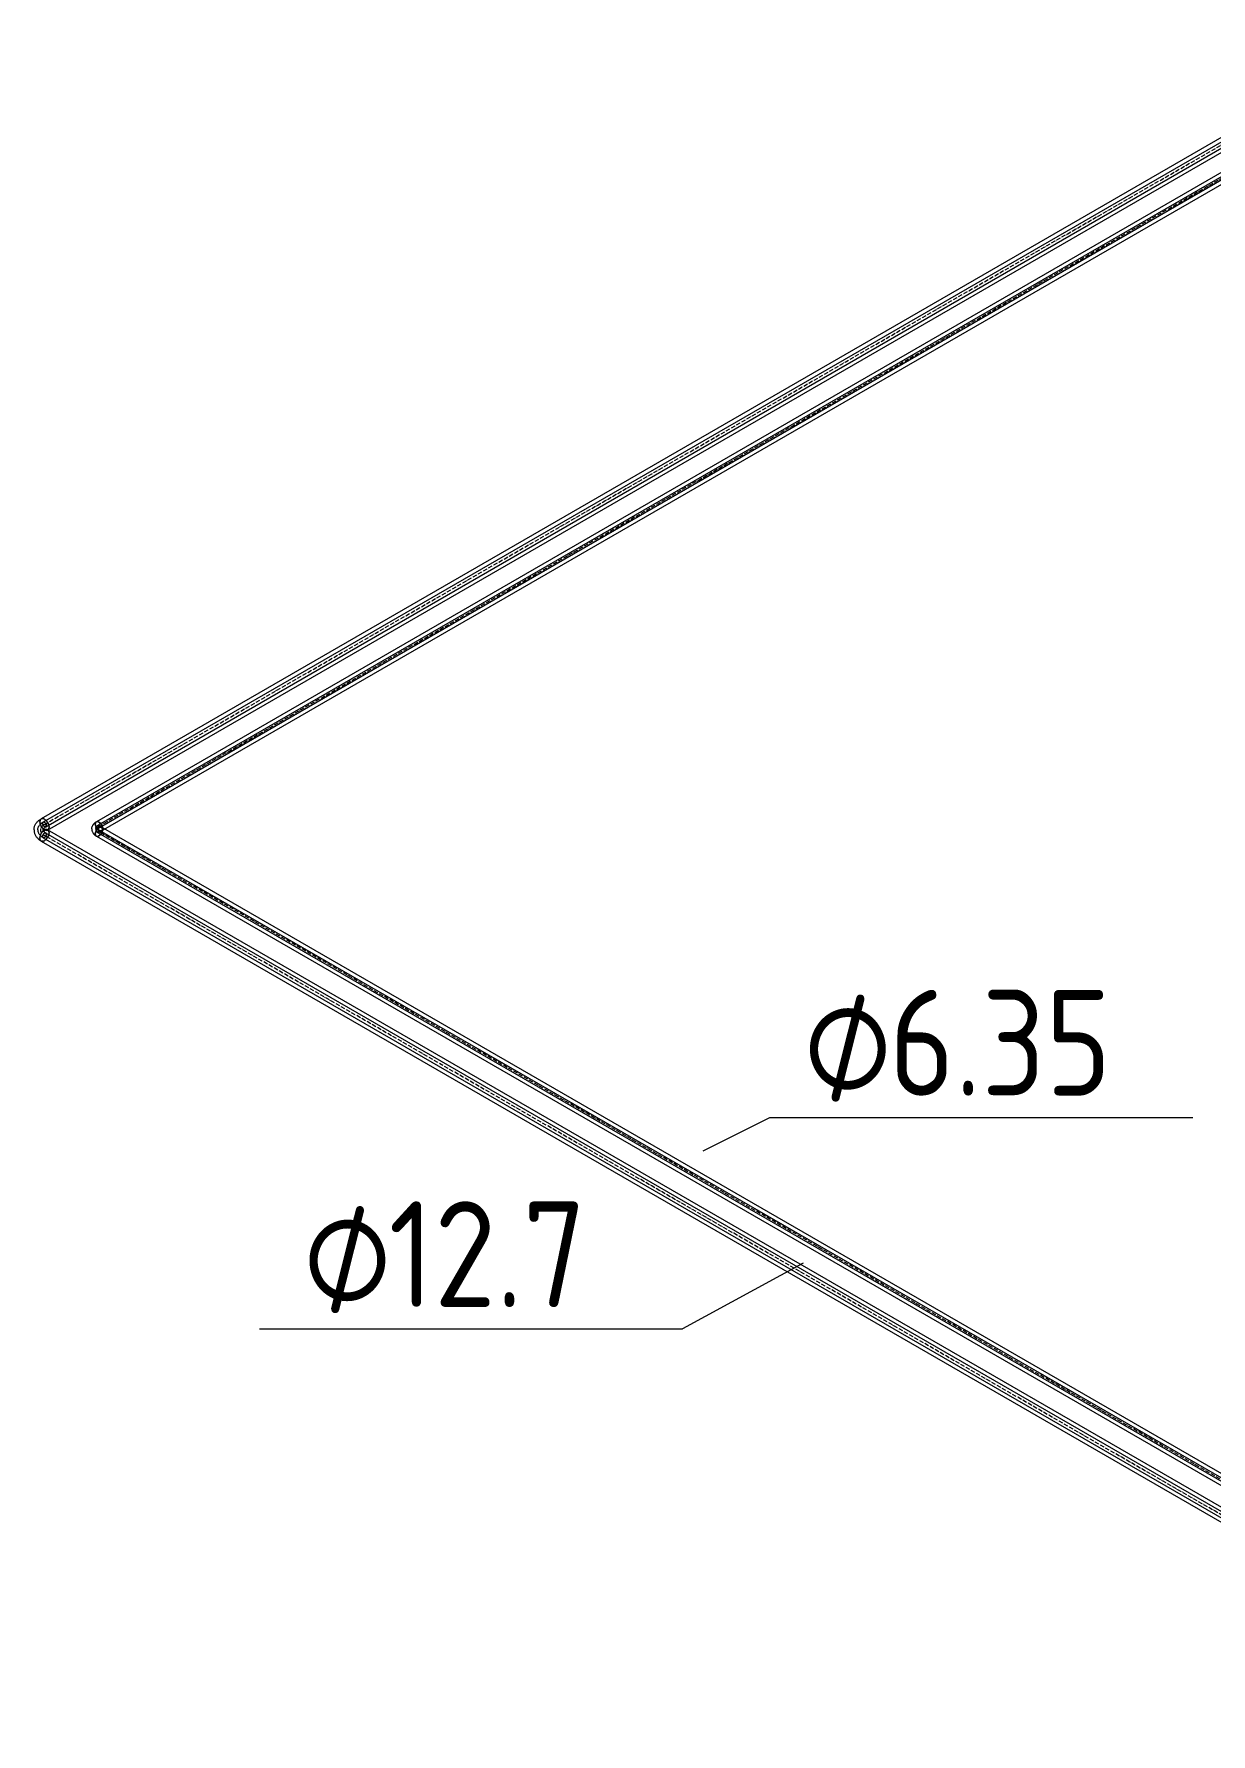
# Model space of a CAD drawing. Header units: millimetres. Extents: x -88595 to 880822, y -1054509 to -148035.
# Drawn here: x 418508 to 421290, y -320726 to -316707 of the extents above; entities that cross this region are included whole.
import ezdxf

# ---------------------------------------------------------------- set-up
doc = ezdxf.new("R2010")
doc.units = ezdxf.units.MM
doc.linetypes.add('$12$ADSK_Осевая', pattern=[14, 10, -2, 0, -2])
doc.linetypes.add('$13$ADSK_Осевая', pattern=[14, 10, -2, 0, -2])
for name, color, linetype, lineweight in [('Изоляция', 7, 'Continuous', 18), ('Марки', 7, 'Continuous', 20), ('Трубопровод', 7, 'Continuous', 18), ('Трубопроводы', 7, 'Continuous', 18)]:
    doc.layers.add(name, color=color, linetype=linetype, lineweight=lineweight)
doc.styles.add('$10$GOST Common', font='GOST_Common.ttf', dxfattribs={"width": 0.9, "height": 250})
doc.styles.add('$6$GOST Common_1', font='GOST_Common.ttf', dxfattribs={"width": 0.9, "height": 250})

# ---------------------------------------------------------------- blocks, each defined once
blk = doc.blocks.new('$0$ADSK_МедьПайка_Отвод-гнутая труба - Отвод _гнутая труба_-V77-В_ОВ3_3')
at = {"layer": 'Трубопроводы', "color": 190, "true_color": 0x8000ff}
for points in [[(14772.3, 13381, 0), (14771.7, 13380.7, 0), (14771.2, 13380.7, 0), (14770.7, 13380.8, 0), (14770.4, 13381.2, 0), (14770.1, 13381.7, 0), (14770.1, 13382.3, 0), (14770.1, 13383, 0), (14770.4, 13383.7, 0), (14770.7, 13384.5, 0), (14771.2, 13385.2, 0), (14771.7, 13385.7, 0), (14772.3, 13386.2, 0)], [(14772.3, 13386.2, 0), (14772.9, 13386.4, 0), (14773.4, 13386.5, 0), (14773.9, 13386.3, 0), (14774.3, 13386, 0), (14774.5, 13385.5, 0), (14774.6, 13384.9, 0), (14774.5, 13384.2, 0), (14774.3, 13383.4, 0), (14773.9, 13382.7, 0), (14773.4, 13382, 0), (14772.9, 13381.4, 0), (14772.3, 13381, 0)], [(14778.7, 13385.5, 0), (14778.5, 13385.5, 0), (14778.4, 13385.4, 0), (14778.2, 13385.4, 0), (14778.1, 13385.3, 0), (14777.9, 13385.3, 0), (14777.7, 13385.2, 0), (14777.5, 13385.2, 0), (14777.3, 13385.2, 0), (14777.1, 13385.2, 0), (14776.9, 13385.2, 0), (14776.6, 13385.3, 0), (14776.3, 13385.3, 0), (14776.1, 13385.4, 0), (14775.8, 13385.5, 0), (14775.5, 13385.6, 0), (14775.1, 13385.7, 0), (14774.8, 13385.9, 0), (14774.5, 13386, 0), (14774.1, 13386.2, 0), (14773.9, 13386.3, 0)], [(14778.7, 13385.5, 0), (14778.8, 13385.6, 0), (14778.9, 13385.7, 0), (14779, 13385.8, 0), (14779.1, 13385.9, 0), (14779.3, 13386, 0), (14779.4, 13386.2, 0), (14779.5, 13386.3, 0), (14779.6, 13386.5, 0), (14779.7, 13386.7, 0), (14779.8, 13386.9, 0), (14779.9, 13387.2, 0), (14780, 13387.4, 0), (14780.1, 13387.7, 0), (14780.2, 13388, 0), (14780.2, 13388.3, 0), (14780.3, 13388.7, 0), (14780.3, 13389, 0), (14780.3, 13389.4, 0), (14780.4, 13389.8, 0), (14780.4, 13390.1, 0)], [(14781.3, 13391.4, 0), (14780.8, 13391, 0), (14780.5, 13390.5, 0), (14780.4, 13390.1, 0), (14780.5, 13389.6, 0), (14780.8, 13389.1, 0), (14781.3, 13388.8, 0), (14781.9, 13388.5, 0), (14782.7, 13388.3, 0), (14783.5, 13388.2, 0), (14784.4, 13388.3, 0), (14785.1, 13388.5, 0), (14785.8, 13388.8, 0)], [(14785.8, 13388.8, 0), (14786.3, 13389.1, 0), (14786.6, 13389.6, 0), (14786.7, 13390.1, 0), (14786.6, 13390.5, 0), (14786.3, 13391, 0), (14785.8, 13391.4, 0), (14785.1, 13391.6, 0), (14784.4, 13391.8, 0), (14783.5, 13391.9, 0), (14782.7, 13391.8, 0), (14781.9, 13391.6, 0), (14781.3, 13391.4, 0)], [(14781.8, 13380, 0), (14782.3, 13380.4, 0), (14782.8, 13380.7, 0), (14783.3, 13381.1, 0), (14783.7, 13381.5, 0), (14784.1, 13381.9, 0), (14784.4, 13382.4, 0), (14784.8, 13382.8, 0), (14785.1, 13383.3, 0), (14785.4, 13383.8, 0), (14785.6, 13384.4, 0), (14785.8, 13384.9, 0), (14786, 13385.5, 0), (14786.2, 13386, 0), (14786.3, 13386.6, 0), (14786.5, 13387.2, 0), (14786.6, 13387.8, 0), (14786.6, 13388.4, 0), (14786.7, 13389, 0), (14786.7, 13389.7, 0), (14786.7, 13390.1, 0)], [(14781.8, 13380, 0), (14781.3, 13379.8, 0), (14780.8, 13379.5, 0), (14780.2, 13379.3, 0), (14779.7, 13379.2, 0), (14779.1, 13379, 0), (14778.5, 13378.9, 0), (14777.9, 13378.9, 0), (14777.4, 13378.9, 0), (14776.8, 13378.9, 0), (14776.2, 13378.9, 0), (14775.6, 13379, 0), (14775, 13379.1, 0), (14774.4, 13379.3, 0), (14773.9, 13379.4, 0), (14773.3, 13379.6, 0), (14772.7, 13379.8, 0), (14772.2, 13380.1, 0), (14771.6, 13380.3, 0), (14771.1, 13380.6, 0), (14770.7, 13380.8, 0)]]:
    blk.add_polyline3d(points, dxfattribs=at)
blk = doc.blocks.new('$0$ADSK_МедьПайка_Отвод-гнутая труба - Отвод _гнутая труба_-V78-В_ОВ3_3')
at = {"layer": 'Трубопроводы', "color": 134, "true_color": 0x00a6a6}
for points in [[(14752.6, 13381.7, 0), (14752.8, 13381.9, 0), (14753.1, 13382.1, 0), (14753.3, 13382.3, 0), (14753.5, 13382.5, 0), (14753.8, 13382.7, 0), (14754, 13383, 0), (14754.2, 13383.3, 0), (14754.4, 13383.7, 0), (14754.7, 13384.1, 0), (14754.9, 13384.5, 0), (14755.1, 13385, 0), (14755.2, 13385.5, 0), (14755.4, 13386.1, 0), (14755.6, 13386.7, 0), (14755.7, 13387.3, 0), (14755.8, 13388, 0), (14755.9, 13388.7, 0), (14755.9, 13389.5, 0), (14756, 13390.3, 0), (14756, 13390.8, 0)], [(14757.8, 13393.4, 0), (14756.8, 13392.6, 0), (14756.2, 13391.7, 0), (14756, 13390.8, 0), (14756.2, 13389.8, 0), (14756.8, 13388.9, 0), (14757.8, 13388.2, 0), (14759.1, 13387.6, 0), (14760.7, 13387.2, 0), (14762.3, 13387.1, 0), (14764, 13387.2, 0), (14765.5, 13387.6, 0), (14766.8, 13388.2, 0)], [(14766.8, 13388.2, 0), (14767.8, 13388.9, 0), (14768.5, 13389.8, 0), (14768.7, 13390.8, 0), (14768.5, 13391.7, 0), (14767.8, 13392.6, 0), (14766.8, 13393.4, 0), (14765.5, 13393.9, 0), (14764, 13394.3, 0), (14762.3, 13394.4, 0), (14760.7, 13394.3, 0), (14759.1, 13393.9, 0), (14757.8, 13393.4, 0)], [(14758.9, 13370.7, 0), (14759.9, 13371.4, 0), (14760.9, 13372, 0), (14761.8, 13372.8, 0), (14762.6, 13373.6, 0), (14763.4, 13374.5, 0), (14764.1, 13375.4, 0), (14764.8, 13376.3, 0), (14765.4, 13377.3, 0), (14766, 13378.4, 0), (14766.5, 13379.4, 0), (14766.9, 13380.5, 0), (14767.3, 13381.6, 0), (14767.7, 13382.8, 0), (14767.9, 13383.9, 0), (14768.2, 13385.1, 0), (14768.4, 13386.3, 0), (14768.5, 13387.5, 0), (14768.6, 13388.7, 0), (14768.7, 13390, 0), (14768.7, 13390.8, 0)], [(14739.9, 13372.6, 0), (14738.7, 13372.1, 0), (14737.6, 13372, 0), (14736.7, 13372.3, 0), (14736, 13373, 0), (14735.5, 13374, 0), (14735.4, 13375.2, 0), (14735.5, 13376.6, 0), (14736, 13378.2, 0), (14736.7, 13379.6, 0), (14737.6, 13381, 0), (14738.7, 13382.1, 0), (14739.9, 13383, 0)], [(14758.9, 13370.7, 0), (14757.9, 13370.2, 0), (14756.8, 13369.7, 0), (14755.7, 13369.3, 0), (14754.6, 13369, 0), (14753.4, 13368.7, 0), (14752.3, 13368.5, 0), (14751.1, 13368.4, 0), (14750, 13368.4, 0), (14748.8, 13368.4, 0), (14747.6, 13368.5, 0), (14746.5, 13368.7, 0), (14745.3, 13368.9, 0), (14744.1, 13369.2, 0), (14743, 13369.5, 0), (14741.9, 13369.9, 0), (14740.7, 13370.3, 0), (14739.6, 13370.8, 0), (14738.5, 13371.3, 0), (14737.4, 13371.9, 0), (14736.7, 13372.3, 0)], [(14739.9, 13383, 0), (14741, 13383.5, 0), (14742.1, 13383.6, 0), (14743, 13383.3, 0), (14743.8, 13382.6, 0), (14744.2, 13381.7, 0), (14744.4, 13380.4, 0), (14744.2, 13379, 0), (14743.8, 13377.5, 0), (14743, 13376, 0), (14742.1, 13374.6, 0), (14741, 13373.5, 0), (14739.9, 13372.6, 0)], [(14752.6, 13381.7, 0), (14752.3, 13381.6, 0), (14752, 13381.5, 0), (14751.7, 13381.4, 0), (14751.4, 13381.3, 0), (14751.1, 13381.2, 0), (14750.7, 13381.1, 0), (14750.3, 13381.1, 0), (14749.9, 13381.1, 0), (14749.5, 13381.1, 0), (14749, 13381.2, 0), (14748.5, 13381.2, 0), (14747.9, 13381.3, 0), (14747.4, 13381.5, 0), (14746.8, 13381.6, 0), (14746.2, 13381.8, 0), (14745.5, 13382.1, 0), (14744.9, 13382.4, 0), (14744.2, 13382.7, 0), (14743.5, 13383.1, 0), (14743, 13383.3, 0)]]:
    blk.add_polyline3d(points, dxfattribs=at)
blk = doc.blocks.new('$0$ADSK_M_Трубы - Диаметр_10-3265709-В_ОВ3_3')
at = {"layer": 'Марки'}
blk.add_line((-19808.8, 11394.8), (-18808.8, 11394.8), dxfattribs=at)

msp = doc.modelspace()

# ---------------------------------------------------------------- linework, layer by layer
at = {"layer": 'Изоляция', "color": 134, "true_color": 0x00a6a6}
for p, q in [((421738.5, -316706.9), (418524.5, -318562.5)), ((418539.8, -318589), (421753.8, -316733.4)), ((418524.5, -318615), (425656.3, -322732.6)), ((425673.1, -322706.8), (418539.8, -318588.4))]:
    msp.add_line(p, q, dxfattribs=at)
at = {"layer": 'Изоляция', "color": 190, "true_color": 0x8000ff}
for p, q in [((421798.2, -316754.7), (418655, -318569.5)), ((418667.2, -318590.6), (421810.4, -316775.8)), ((425676.6, -322629.3), (418667.2, -318582.4)), ((418655, -318603.5), (425664.4, -322650.4))]:
    msp.add_line(p, q, dxfattribs=at)
at = {"layer": 'Изоляция', "color": 134, "true_color": 0x00a6a6}
for points in [[(418507.5, -318588.7, 0), (418507.6, -318586.9, 0), (418507.7, -318585.1, 0), (418508.1, -318583.4, 0), (418508.5, -318581.7, 0), (418509, -318580, 0), (418509.6, -318578.4, 0), (418510.3, -318576.8, 0), (418511.2, -318575.3, 0), (418512, -318573.9, 0), (418513, -318572.5, 0), (418514, -318571.2, 0), (418515, -318570, 0), (418516.2, -318568.8, 0), (418517.3, -318567.7, 0), (418518.5, -318566.6, 0), (418519.7, -318565.6, 0), (418521, -318564.7, 0), (418522.3, -318563.8, 0), (418523.6, -318563, 0), (418524.5, -318562.5, 0)], [(418532.2, -318563.2, 0), (418529.3, -318562, 0), (418526.7, -318561.8, 0), (418524.5, -318562.5, 0), (418522.8, -318564.1, 0), (418521.7, -318566.5, 0), (418521.3, -318569.5, 0)], [(418521.3, -318569.5, 0), (418521.7, -318566.5, 0), (418522.8, -318564.1, 0), (418524.5, -318562.5, 0), (418526.7, -318561.8, 0), (418529.3, -318562, 0), (418532.2, -318563.2, 0)], [(418521.3, -318569.5, 0), (418521.7, -318572.9, 0), (418522.8, -318576.6, 0), (418524.5, -318580.2, 0), (418526.7, -318583.5, 0), (418529.3, -318586.2, 0), (418532.2, -318588.3, 0)], [(418532.2, -318588.3, 0), (418529.3, -318586.2, 0), (418526.7, -318583.5, 0), (418524.5, -318580.2, 0), (418522.8, -318576.6, 0), (418521.7, -318572.9, 0), (418521.3, -318569.5, 0)], [(418543, -318582, 0), (418542.6, -318578.6, 0), (418541.6, -318574.9, 0), (418539.8, -318571.3, 0), (418537.6, -318568, 0), (418535, -318565.3, 0), (418532.2, -318563.2, 0)], [(418532.2, -318563.2, 0), (418535, -318565.3, 0), (418537.6, -318568, 0), (418539.8, -318571.3, 0), (418541.6, -318574.9, 0), (418542.6, -318578.6, 0), (418543, -318582, 0)], [(418532.2, -318588.3, 0), (418535, -318589.5, 0), (418537.6, -318589.7, 0), (418539.8, -318589, 0), (418541.6, -318587.4, 0), (418542.6, -318585, 0), (418543, -318582, 0)], [(418543, -318582, 0), (418542.6, -318585, 0), (418541.6, -318587.4, 0), (418539.8, -318589, 0), (418537.6, -318589.7, 0), (418535, -318589.5, 0), (418532.2, -318588.3, 0)], [(418507.5, -318588.7, 0), (418507.6, -318590.5, 0), (418507.7, -318592.3, 0), (418508.1, -318594, 0), (418508.5, -318595.8, 0), (418509, -318597.4, 0), (418509.6, -318599.1, 0), (418510.3, -318600.6, 0), (418511.2, -318602.1, 0), (418512, -318603.6, 0), (418513, -318604.9, 0), (418514, -318606.2, 0), (418515, -318607.5, 0), (418516.2, -318608.6, 0), (418517.3, -318609.7, 0), (418518.5, -318610.8, 0), (418519.7, -318611.8, 0), (418521, -318612.7, 0), (418522.3, -318613.6, 0), (418523.6, -318614.5, 0), (418524.5, -318615, 0)], [(418521.3, -318607.9, 0), (418521.7, -318604.5, 0), (418522.8, -318600.8, 0), (418524.5, -318597.2, 0), (418526.7, -318594, 0), (418529.3, -318591.2, 0), (418532.2, -318589.1, 0)], [(418532.2, -318589.1, 0), (418529.7, -318590.9, 0), (418527.4, -318593.1, 0), (418525.4, -318595.8, 0), (418523.7, -318598.8, 0), (418522.4, -318601.9, 0), (418521.6, -318605, 0), (418521.3, -318607.9, 0)], [(418532.2, -318614.2, 0), (418529.3, -318615.4, 0), (418526.7, -318615.7, 0), (418524.5, -318615, 0), (418522.8, -318613.4, 0), (418521.7, -318611, 0), (418521.3, -318607.9, 0)], [(418521.3, -318607.9, 0), (418521.6, -318610.6, 0), (418522.4, -318612.8, 0), (418523.7, -318614.4, 0), (418525.4, -318615.4, 0), (418527.4, -318615.7, 0), (418529.7, -318615.3, 0), (418532.2, -318614.2, 0)], [(418532.2, -318589.1, 0), (418535, -318587.9, 0), (418537.6, -318587.7, 0), (418539.8, -318588.4, 0), (418541.6, -318590, 0), (418542.6, -318592.4, 0), (418543, -318595.4, 0)], [(418543, -318595.4, 0), (418542.7, -318592.8, 0), (418541.9, -318590.6, 0), (418540.6, -318589, 0), (418538.9, -318588, 0), (418536.9, -318587.7, 0), (418534.6, -318588.1, 0), (418532.2, -318589.1, 0)], [(418543, -318595.4, 0), (418542.6, -318598.9, 0), (418541.6, -318602.5, 0), (418539.8, -318606.1, 0), (418537.6, -318609.4, 0), (418535, -318612.2, 0), (418532.2, -318614.2, 0)], [(418532.2, -318614.2, 0), (418534.6, -318612.5, 0), (418536.9, -318610.2, 0), (418538.9, -318607.6, 0), (418540.6, -318604.6, 0), (418541.9, -318601.5, 0), (418542.7, -318598.4, 0), (418543, -318595.4, 0)], [(418537.7, -318586.8, 0), (418537.8, -318586.8, 0), (418537.8, -318586.9, 0), (418537.9, -318587, 0), (418538, -318587.1, 0), (418538.2, -318587.3, 0), (418538.4, -318587.4, 0), (418538.7, -318587.7, 0), (418539, -318587.9, 0), (418539.4, -318588.1, 0), (418539.8, -318588.4, 0), (418539.8, -318588.4, 0)], [(418538.2, -318588.7, 0), (418538.2, -318588.4, 0), (418538.2, -318588.1, 0), (418538.1, -318587.8, 0), (418538, -318587.5, 0), (418538, -318587.3, 0), (418537.9, -318587.1, 0), (418537.8, -318586.9, 0), (418537.8, -318586.8, 0), (418537.7, -318586.8, 0), (418537.7, -318586.8, 0)], [(418538.2, -318588.7, 0), (418538.2, -318589, 0), (418538.2, -318589.4, 0), (418538.1, -318589.7, 0), (418538, -318589.9, 0), (418538, -318590.2, 0), (418537.9, -318590.3, 0), (418537.8, -318590.5, 0), (418537.8, -318590.6, 0), (418537.7, -318590.6, 0), (418537.7, -318590.6, 0)], [(418537.7, -318590.6, 0), (418537.8, -318590.6, 0), (418537.8, -318590.6, 0), (418537.9, -318590.5, 0), (418538, -318590.3, 0), (418538.2, -318590.2, 0), (418538.4, -318590, 0), (418538.7, -318589.8, 0), (418539, -318589.5, 0), (418539.4, -318589.3, 0), (418539.8, -318589, 0), (418539.8, -318589, 0)]]:
    msp.add_polyline3d(points, dxfattribs=at)
at = {"layer": 'Изоляция', "color": 190, "true_color": 0x8000ff}
for points in [[(418644.3, -318586.5, 0), (418644.3, -318585.3, 0), (418644.4, -318584.1, 0), (418644.6, -318582.9, 0), (418644.9, -318581.8, 0), (418645.3, -318580.6, 0), (418645.7, -318579.6, 0), (418646.2, -318578.5, 0), (418646.7, -318577.6, 0), (418647.3, -318576.6, 0), (418647.9, -318575.7, 0), (418648.5, -318574.9, 0), (418649.2, -318574.1, 0), (418649.9, -318573.4, 0), (418650.6, -318572.7, 0), (418651.4, -318572, 0), (418652.1, -318571.4, 0), (418652.9, -318570.8, 0), (418653.7, -318570.3, 0), (418654.5, -318569.8, 0), (418655, -318569.5, 0)], [(418661.1, -318570.1, 0), (418658.9, -318569.1, 0), (418656.8, -318568.9, 0), (418655, -318569.5, 0), (418653.6, -318570.7, 0), (418652.8, -318572.6, 0), (418652.5, -318575, 0)], [(418652.5, -318575, 0), (418652.8, -318572.6, 0), (418653.6, -318570.7, 0), (418655, -318569.5, 0), (418656.8, -318568.9, 0), (418658.9, -318569.1, 0), (418661.1, -318570.1, 0)], [(418652.5, -318575, 0), (418652.8, -318577.8, 0), (418653.6, -318580.7, 0), (418655, -318583.5, 0), (418656.8, -318586.1, 0), (418658.9, -318588.3, 0), (418661.1, -318590, 0)], [(418661.1, -318590, 0), (418658.9, -318588.3, 0), (418656.8, -318586.1, 0), (418655, -318583.5, 0), (418653.6, -318580.7, 0), (418652.8, -318577.8, 0), (418652.5, -318575, 0)], [(418652.5, -318598, 0), (418652.8, -318595.2, 0), (418653.6, -318592.3, 0), (418655, -318589.5, 0), (418656.8, -318586.9, 0), (418658.9, -318584.7, 0), (418661.1, -318583, 0)], [(418661.1, -318583, 0), (418659.2, -318584.4, 0), (418657.4, -318586.2, 0), (418655.7, -318588.3, 0), (418654.4, -318590.7, 0), (418653.3, -318593.1, 0), (418652.7, -318595.6, 0), (418652.5, -318598, 0)], [(418669.7, -318585, 0), (418669.4, -318582.2, 0), (418668.6, -318579.4, 0), (418667.2, -318576.5, 0), (418665.4, -318573.9, 0), (418663.3, -318571.7, 0), (418661.1, -318570.1, 0)], [(418661.1, -318570.1, 0), (418663.3, -318571.7, 0), (418665.4, -318573.9, 0), (418667.2, -318576.5, 0), (418668.6, -318579.4, 0), (418669.4, -318582.2, 0), (418669.7, -318585, 0)], [(418661.1, -318583, 0), (418663.3, -318582.1, 0), (418665.4, -318581.9, 0), (418667.2, -318582.4, 0), (418668.6, -318583.7, 0), (418669.4, -318585.6, 0), (418669.7, -318588, 0)], [(418669.7, -318588, 0), (418669.5, -318585.9, 0), (418668.9, -318584.2, 0), (418667.8, -318582.9, 0), (418666.5, -318582.1, 0), (418664.8, -318581.9, 0), (418663, -318582.2, 0), (418661.1, -318583, 0)], [(418661.1, -318590, 0), (418663.3, -318590.9, 0), (418665.4, -318591.1, 0), (418667.2, -318590.6, 0), (418668.6, -318589.3, 0), (418669.4, -318587.4, 0), (418669.7, -318585, 0)], [(418669.7, -318585, 0), (418669.4, -318587.4, 0), (418668.6, -318589.3, 0), (418667.2, -318590.6, 0), (418665.4, -318591.1, 0), (418663.3, -318590.9, 0), (418661.1, -318590, 0)], [(418667, -318582.3, 0), (418667.1, -318582.4, 0), (418667.1, -318582.4, 0), (418667.2, -318582.4, 0), (418667.2, -318582.4, 0)], [(418668.6, -318586.5, 0), (418668.6, -318586, 0), (418668.6, -318585.6, 0), (418668.5, -318585.1, 0), (418668.4, -318584.7, 0), (418668.3, -318584.3, 0), (418668.1, -318583.9, 0), (418668, -318583.6, 0), (418667.8, -318583.3, 0), (418667.7, -318583.1, 0), (418667.5, -318582.9, 0), (418667.4, -318582.7, 0), (418667.3, -318582.6, 0), (418667.2, -318582.5, 0), (418667.1, -318582.4, 0), (418667.1, -318582.4, 0), (418667, -318582.4, 0), (418667, -318582.3, 0)], [(418644.3, -318586.5, 0), (418644.3, -318587.7, 0), (418644.4, -318588.9, 0), (418644.6, -318590.1, 0), (418644.9, -318591.2, 0), (418645.3, -318592.4, 0), (418645.7, -318593.4, 0), (418646.2, -318594.5, 0), (418646.7, -318595.4, 0), (418647.3, -318596.4, 0), (418647.9, -318597.3, 0), (418648.5, -318598.1, 0), (418649.2, -318598.9, 0), (418649.9, -318599.6, 0), (418650.6, -318600.3, 0), (418651.4, -318601, 0), (418652.1, -318601.6, 0), (418652.9, -318602.2, 0), (418653.7, -318602.7, 0), (418654.5, -318603.2, 0), (418655, -318603.5, 0)], [(418661.1, -318602.9, 0), (418658.9, -318603.9, 0), (418656.8, -318604.1, 0), (418655, -318603.5, 0), (418653.6, -318602.3, 0), (418652.8, -318600.4, 0), (418652.5, -318598, 0)], [(418652.5, -318598, 0), (418652.7, -318600, 0), (418653.3, -318601.8, 0), (418654.4, -318603.1, 0), (418655.7, -318603.9, 0), (418657.4, -318604.1, 0), (418659.2, -318603.8, 0), (418661.1, -318602.9, 0)], [(418669.7, -318588, 0), (418669.4, -318590.8, 0), (418668.6, -318593.6, 0), (418667.2, -318596.5, 0), (418665.4, -318599.1, 0), (418663.3, -318601.3, 0), (418661.1, -318602.9, 0)], [(418661.1, -318602.9, 0), (418663, -318601.6, 0), (418664.8, -318599.8, 0), (418666.5, -318597.7, 0), (418667.8, -318595.3, 0), (418668.9, -318592.8, 0), (418669.5, -318590.3, 0), (418669.7, -318588, 0)], [(418668.6, -318586.5, 0), (418668.6, -318587, 0), (418668.6, -318587.4, 0), (418668.5, -318587.9, 0), (418668.4, -318588.3, 0), (418668.3, -318588.7, 0), (418668.1, -318589.1, 0), (418668, -318589.4, 0), (418667.8, -318589.7, 0), (418667.7, -318589.9, 0), (418667.5, -318590.1, 0), (418667.4, -318590.3, 0), (418667.3, -318590.4, 0), (418667.2, -318590.5, 0), (418667.1, -318590.6, 0), (418667.1, -318590.6, 0), (418667, -318590.6, 0), (418667, -318590.6, 0)], [(418667, -318590.6, 0), (418667.1, -318590.6, 0), (418667.1, -318590.6, 0), (418667.2, -318590.6, 0), (418667.2, -318590.6, 0)]]:
    msp.add_polyline3d(points, dxfattribs=at)
at = {"layer": 'Марки'}
for p, q in [((420089.7, -319347.3), (420247.4, -319268.4)), ((420326.3, -319613.3), (420040.5, -319768.4))]:
    msp.add_line(p, q, dxfattribs=at)
at = {"layer": 'Трубопровод', "color": 134, "true_color": 0x00a6a6}
for p, q in [((421743, -316714.6), (418529, -318570.3)), ((418535.3, -318581.2), (421749.3, -316725.6)), ((418529, -318607.2), (425662.3, -322725.6)), ((425668.6, -322714.6), (418535.3, -318596.2))]:
    msp.add_line(p, q, dxfattribs=at)
at = {"layer": 'Трубопровод', "color": 134, "linetype": '$12$ADSK_Осевая', "true_color": 0x00a6a6}
for p, q in [((418532.2, -318575.7), (421746.1, -316720.1)), ((418532.2, -318575.7), (421746.1, -316720.1)), ((425665.4, -322720.1), (418532.2, -318601.7)), ((425665.4, -322720.1), (418532.2, -318601.7))]:
    msp.add_line(p, q, dxfattribs=at)
at = {"layer": 'Трубопровод', "color": 190, "true_color": 0x8000ff}
for p, q in [((421802.7, -316762.5), (418659.5, -318577.3)), ((418662.7, -318582.8), (421805.9, -316768)), ((418659.5, -318595.7), (425668.9, -322642.6)), ((425672.1, -322637.1), (418662.7, -318590.2))]:
    msp.add_line(p, q, dxfattribs=at)
at = {"layer": 'Трубопровод', "color": 190, "linetype": '$12$ADSK_Осевая', "true_color": 0x8000ff}
for p, q in [((418661.1, -318580), (421804.3, -316765.3)), ((418661.1, -318580), (421804.3, -316765.3)), ((425670.5, -322639.8), (418661.1, -318593)), ((425670.5, -322639.8), (418661.1, -318593))]:
    msp.add_line(p, q, dxfattribs=at)
at = {"layer": 'Трубопровод', "color": 134, "true_color": 0x00a6a6}
for points in [[(418532.2, -318570.6, 0), (418531, -318570.1, 0), (418529.9, -318570, 0), (418529, -318570.3, 0), (418528.3, -318570.9, 0), (418527.8, -318571.9, 0), (418527.7, -318573.2, 0)], [(418527.7, -318573.2, 0), (418527.8, -318574.6, 0), (418528.3, -318576.1, 0), (418529, -318577.6, 0), (418529.9, -318578.9, 0), (418531, -318580.1, 0), (418532.2, -318580.9, 0)], [(418536.6, -318578.3, 0), (418536.5, -318576.9, 0), (418536, -318575.4, 0), (418535.3, -318573.9, 0), (418534.4, -318572.6, 0), (418533.3, -318571.4, 0), (418532.2, -318570.6, 0)], [(418532.2, -318580.9, 0), (418533.3, -318581.4, 0), (418534.4, -318581.5, 0), (418535.3, -318581.2, 0), (418536, -318580.6, 0), (418536.5, -318579.6, 0), (418536.6, -318578.3, 0)], [(418527.7, -318604.3, 0), (418527.8, -318602.8, 0), (418528.3, -318601.3, 0), (418529, -318599.8, 0), (418529.9, -318598.5, 0), (418531, -318597.3, 0), (418532.2, -318596.5, 0)], [(418532.2, -318606.9, 0), (418531, -318607.4, 0), (418529.9, -318607.5, 0), (418529, -318607.2, 0), (418528.3, -318606.5, 0), (418527.8, -318605.5, 0), (418527.7, -318604.3, 0)], [(418532.2, -318596.5, 0), (418533.3, -318596, 0), (418534.4, -318595.9, 0), (418535.3, -318596.2, 0), (418536, -318596.8, 0), (418536.5, -318597.8, 0), (418536.6, -318599.1, 0)], [(418536.6, -318599.1, 0), (418536.5, -318600.5, 0), (418536, -318602, 0), (418535.3, -318603.5, 0), (418534.4, -318604.9, 0), (418533.3, -318606, 0), (418532.2, -318606.9, 0)]]:
    msp.add_polyline3d(points, dxfattribs=at)
at = {"layer": 'Трубопровод', "color": 190, "true_color": 0x8000ff}
for points in [[(418661.1, -318577.4, 0), (418660.5, -318577.2, 0), (418660, -318577.1, 0), (418659.5, -318577.3, 0), (418659.2, -318577.6, 0), (418658.9, -318578.1, 0), (418658.9, -318578.7, 0)], [(418658.9, -318578.7, 0), (418658.9, -318579.4, 0), (418659.2, -318580.2, 0), (418659.5, -318580.9, 0), (418660, -318581.6, 0), (418660.5, -318582.2, 0), (418661.1, -318582.6, 0)], [(418663.3, -318581.3, 0), (418663.3, -318580.6, 0), (418663, -318579.8, 0), (418662.7, -318579.1, 0), (418662.2, -318578.4, 0), (418661.7, -318577.8, 0), (418661.1, -318577.4, 0)], [(418661.1, -318582.6, 0), (418661.7, -318582.9, 0), (418662.2, -318582.9, 0), (418662.7, -318582.8, 0), (418663, -318582.4, 0), (418663.3, -318581.9, 0), (418663.3, -318581.3, 0)], [(418658.9, -318594.3, 0), (418658.9, -318593.6, 0), (418659.2, -318592.8, 0), (418659.5, -318592.1, 0), (418660, -318591.4, 0), (418660.5, -318590.8, 0), (418661.1, -318590.4, 0)], [(418661.1, -318595.6, 0), (418660.5, -318595.8, 0), (418660, -318595.9, 0), (418659.5, -318595.7, 0), (418659.2, -318595.4, 0), (418658.9, -318594.9, 0), (418658.9, -318594.3, 0)], [(418661.1, -318590.4, 0), (418661.7, -318590.1, 0), (418662.2, -318590.1, 0), (418662.7, -318590.2, 0), (418663, -318590.6, 0), (418663.3, -318591.1, 0), (418663.3, -318591.7, 0)], [(418663.3, -318591.7, 0), (418663.3, -318592.4, 0), (418663, -318593.2, 0), (418662.7, -318593.9, 0), (418662.2, -318594.6, 0), (418661.7, -318595.1, 0), (418661.1, -318595.6, 0)]]:
    msp.add_polyline3d(points, dxfattribs=at)
at = {"layer": 'Трубопроводы', "color": 134, "linetype": '$13$ADSK_Осевая', "true_color": 0x00a6a6}
msp.add_ellipse((418554.6, -318588.7), major_axis=(31.7, 0), ratio=0.57735, start_param=2.356194, end_param=3.926991, dxfattribs=at)
at = {"layer": 'Трубопроводы', "color": 190, "linetype": '$13$ADSK_Осевая', "true_color": 0x8000ff}
msp.add_ellipse((418672.3, -318586.5), major_axis=(15.9, 0), ratio=0.57735, start_param=2.356194, end_param=3.926991, dxfattribs=at)

# ---------------------------------------------------------------- block references
at = {"layer": 'Марки'}
for p in [(440056.2, -330663.2), (438849.2, -331163.2)]:
    msp.add_blockref('$0$ADSK_M_Трубы - Диаметр_10-3265709-В_ОВ3_3', p, dxfattribs=at)
at = {"layer": 'Трубопроводы', "color": 134, "true_color": 0x00a6a6, "rotation": 240}
msp.add_blockref('$0$ADSK_МедьПайка_Отвод-гнутая труба - Отвод _гнутая труба_-V78-В_ОВ3_3', (414316.6, -299121.7), dxfattribs=at)
at = {"layer": 'Трубопроводы', "color": 190, "true_color": 0x8000ff, "rotation": 240}
msp.add_blockref('$0$ADSK_МедьПайка_Отвод-гнутая труба - Отвод _гнутая труба_-V77-В_ОВ3_3', (414456.7, -299095), dxfattribs=at)

# ---------------------------------------------------------------- texts
at = {"layer": 'Марки', "lineweight": 9, "char_height": 250, "attachment_point": 1}
for s, insert, width, style in [('\\fGOST Common|b0|i0|c254|p34|;\\W.9;⌀', (420326.6, -318966.9), 245.316, '$6$GOST Common_1'), ('6.35', (420529, -318966.9), 663.797, '$10$GOST Common'), ('12.7', (419346, -319466.9), 606.076, '$10$GOST Common'), ('\\fGOST Common|b0|i0|c254|p34|;\\W.9;⌀', (419143.5, -319466.9), 245.316, '$6$GOST Common_1')]:
    msp.add_mtext(s, dxfattribs=dict(at, insert=insert, width=width, style=style))

doc.saveas('drawing.dxf')
